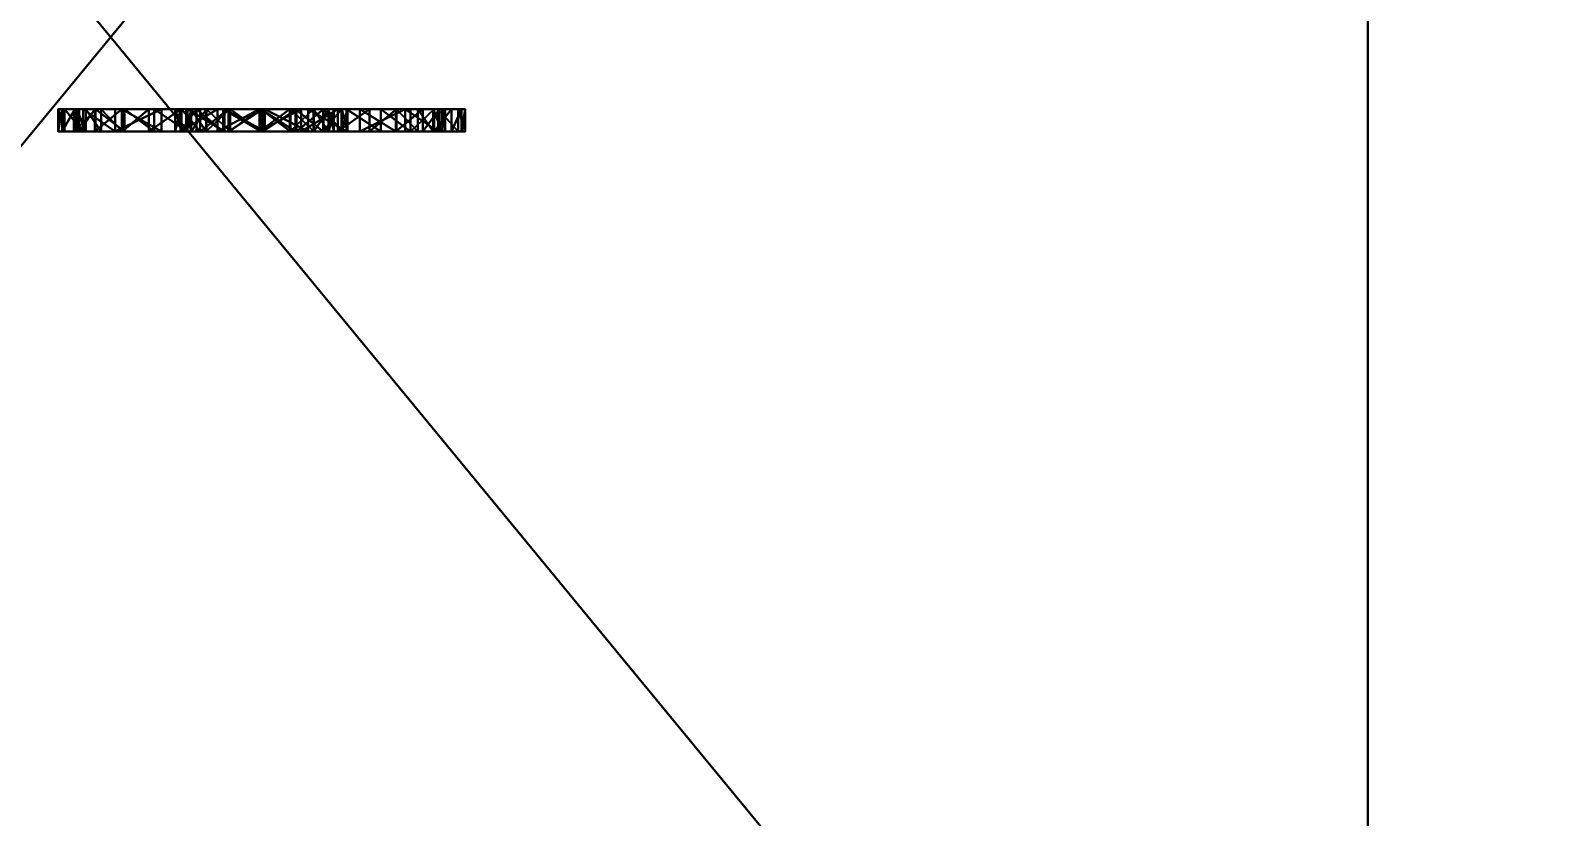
# Model space of a CAD drawing. Extents: x -4.3 to 2.7, y -5.9 to 5.2.
# Drawn here: x -0.0072 to 0.1299, y -4.1697 to -4.0994 of the extents above; entities that cross this region are included whole.
import ezdxf

# ---------------------------------------------------------------- set-up
doc = ezdxf.new("R2010")
doc.units = 0
doc.header["$LTSCALE"] = 0.0254
doc.layers.get('0').update_dxf_attribs({"linetype": 'CONTINUOUS'})
doc.layers.get('DEFPOINTS').update_dxf_attribs({"linetype": 'CONTINUOUS'})
doc.layers.add('C__CROWN_', color=22, linetype='CONTINUOUS')
doc.layers.add('ROOM', color=252, linetype='CONTINUOUS')
doc.styles.add('TAHOMA', font='')
doc.styles.get('TAHOMA').set_extended_font_data('Tahoma')
doc.dimstyles.new('DIMSTYLE1', dxfattribs={"dimtxt": 0.211521, "dimasz": 0.0127, "dimexe": 0.0127, "dimexo": 0.0127, "dimgap": 0.00254, "dimtad": 0, "dimtih": 1, "dimtoh": 1, "dimdec": 3, "dimzin": 0, "dimtxsty": 'TAHOMA', "dimblk": 'ARCHTICK', "dimcen": 0.09, "dimazin": 3, "dimtfac": 1, "dimtdec": 4, "dimtofl": 0, "dimtmove": 0, "dimatfit": 3, "dimtolj": 1, "dimtzin": 0})

# ---------------------------------------------------------------- blocks, each defined once
blk = doc.blocks.new('GROUPE67_1')
at = {"color": 0}
for p, q in [((0.06957, 0.05532), (0.06957, 0.05532, 0.002)), ((0.06957, 0.05532), (0.06957, 0.05532, 0.002)), ((0.07332, 0.05558), (0.07332, 0.05558, 0.002)), ((0.07332, 0.05558), (0.07332, 0.05558, 0.002)), ((0.07705, 0.05532), (0.07705, 0.05532, 0.002)), ((0.07705, 0.05532), (0.07705, 0.05532, 0.002)), ((0.06627, 0.05457), (0.06627, 0.05457, 0.002)), ((0.06627, 0.05457), (0.06627, 0.05457, 0.002)), ((0.08033, 0.05457), (0.08033, 0.05457, 0.002)), ((0.08033, 0.05457), (0.08033, 0.05457, 0.002)), ((0.06342, 0.0533), (0.06342, 0.0533, 0.002)), ((0.06342, 0.0533), (0.06342, 0.0533, 0.002)), ((0.08317, 0.0533), (0.08317, 0.0533, 0.002)), ((0.08317, 0.0533), (0.08317, 0.0533, 0.002)), ((0.06103, 0.05154), (0.06103, 0.05154, 0.002)), ((0.06103, 0.05154), (0.06103, 0.05154, 0.002)), ((0.08557, 0.05154), (0.08557, 0.05154, 0.002)), ((0.08557, 0.05154), (0.08557, 0.05154, 0.002)), ((0.05914, 0.04938), (0.05914, 0.04938, 0.002)), ((0.05914, 0.04938), (0.05914, 0.04938, 0.002)), ((0.08748, 0.04938), (0.08748, 0.04938, 0.002)), ((0.08748, 0.04938), (0.08748, 0.04938, 0.002)), ((0.05779, 0.04696), (0.05779, 0.04696, 0.002)), ((0.05779, 0.04696), (0.05779, 0.04696, 0.002)), ((0.07069, 0.0467), (0.07069, 0.0467, 0.002)), ((0.07069, 0.0467), (0.07069, 0.0467, 0.002)), ((0.07344, 0.04716), (0.07344, 0.04716, 0.002)), ((0.07344, 0.04716), (0.07344, 0.04716, 0.002)), ((0.07609, 0.04671), (0.07609, 0.04671, 0.002)), ((0.07609, 0.04671), (0.07609, 0.04671, 0.002)), ((0.08885, 0.04696), (0.08885, 0.04696, 0.002)), ((0.08885, 0.04696), (0.08885, 0.04696, 0.002)), ((0.06857, 0.04535), (0.06857, 0.04535, 0.002)), ((0.06857, 0.04535), (0.06857, 0.04535, 0.002)), ((0.07817, 0.04536), (0.07817, 0.04536, 0.002)), ((0.07817, 0.04536), (0.07817, 0.04536, 0.002)), ((0.05698, 0.04427), (0.05698, 0.04427, 0.002)), ((0.05698, 0.04427), (0.05698, 0.04427, 0.002)), ((0.08966, 0.04427), (0.08966, 0.04427, 0.002)), ((0.08966, 0.04427), (0.08966, 0.04427, 0.002)), ((0.06721, 0.04324), (0.06721, 0.04324, 0.002)), ((0.06721, 0.04324), (0.06721, 0.04324, 0.002)), ((0.07952, 0.04327), (0.07952, 0.04327, 0.002)), ((0.07952, 0.04327), (0.07952, 0.04327, 0.002)), ((0.05671, 0.04131), (0.05671, 0.04131, 0.002)), ((0.05671, 0.04131), (0.05671, 0.04131, 0.002)), ((0.08994, 0.04131), (0.08994, 0.04131, 0.002)), ((0.08994, 0.04131), (0.08994, 0.04131, 0.002)), ((0.06675, 0.04055), (0.06675, 0.04055, 0.002)), ((0.06675, 0.04055), (0.06675, 0.04055, 0.002)), ((0.07997, 0.04059), (0.07997, 0.04059, 0.002)), ((0.07997, 0.04059), (0.07997, 0.04059, 0.002)), ((0.05718, 0.03783), (0.05718, 0.03783, 0.002)), ((0.05718, 0.03783), (0.05718, 0.03783, 0.002)), ((0.0672, 0.03773), (0.0672, 0.03773, 0.002)), ((0.0672, 0.03773), (0.0672, 0.03773, 0.002)), ((0.07951, 0.03776), (0.07951, 0.03776, 0.002)), ((0.07951, 0.03776), (0.07951, 0.03776, 0.002)), ((0.08944, 0.03767), (0.08944, 0.03767, 0.002)), ((0.08944, 0.03767), (0.08944, 0.03767, 0.002)), ((0.05858, 0.03464), (0.05858, 0.03464, 0.002)), ((0.05858, 0.03464), (0.05858, 0.03464, 0.002)), ((0.06855, 0.0356), (0.06855, 0.0356, 0.002)), ((0.06855, 0.0356), (0.06855, 0.0356, 0.002)), ((0.07064, 0.03427), (0.07064, 0.03427, 0.002)), ((0.07064, 0.03427), (0.07064, 0.03427, 0.002)), ((0.07604, 0.03428), (0.07604, 0.03428, 0.002)), ((0.07604, 0.03428), (0.07604, 0.03428, 0.002)), ((0.07816, 0.03562), (0.07816, 0.03562, 0.002)), ((0.07816, 0.03562), (0.07816, 0.03562, 0.002)), ((0.08793, 0.03445), (0.08793, 0.03445, 0.002)), ((0.08793, 0.03445), (0.08793, 0.03445, 0.002)), ((0.07332, 0.03383), (0.07332, 0.03383, 0.002)), ((0.07332, 0.03383), (0.07332, 0.03383, 0.002)), ((0.06101, 0.03193), (0.06101, 0.03193, 0.002)), ((0.06101, 0.03193), (0.06101, 0.03193, 0.002)), ((0.08553, 0.0318), (0.08553, 0.0318, 0.002)), ((0.08553, 0.0318), (0.08553, 0.0318, 0.002)), ((0.06456, 0.02987), (0.06456, 0.02987, 0.002)), ((0.06456, 0.02987), (0.06456, 0.02987, 0.002)), ((0.08231, 0.02987), (0.08231, 0.02987, 0.002)), ((0.08231, 0.02987), (0.08231, 0.02987, 0.002)), ((0.08636, 0.02759), (0.08636, 0.02759, 0.002)), ((0.08636, 0.02759), (0.08636, 0.02759, 0.002)), ((0.06041, 0.0274), (0.06041, 0.0274, 0.002)), ((0.06041, 0.0274), (0.06041, 0.0274, 0.002)), ((0.07347, 0.02533), (0.07347, 0.02533, 0.002)), ((0.07347, 0.02533), (0.07347, 0.02533, 0.002)), ((0.07654, 0.02474), (0.07654, 0.02474, 0.002)), ((0.07654, 0.02474), (0.07654, 0.02474, 0.002)), ((0.05754, 0.02407), (0.05754, 0.02407, 0.002)), ((0.05754, 0.02407), (0.05754, 0.02407, 0.002)), ((0.07008, 0.02466), (0.07008, 0.02466, 0.002)), ((0.07008, 0.02466), (0.07008, 0.02466, 0.002)), ((0.08931, 0.02447), (0.08931, 0.02447, 0.002)), ((0.08931, 0.02447), (0.08931, 0.02447, 0.002)), ((0.06768, 0.02265), (0.06768, 0.02265, 0.002)), ((0.06768, 0.02265), (0.06768, 0.02265, 0.002)), ((0.07902, 0.02297), (0.07902, 0.02297, 0.002)), ((0.07902, 0.02297), (0.07902, 0.02297, 0.002)), ((0.09111, 0.02064), (0.09111, 0.02064, 0.002)), ((0.09111, 0.02064), (0.09111, 0.02064, 0.002)), ((0.05587, 0.02013), (0.05587, 0.02013, 0.002)), ((0.05587, 0.02013), (0.05587, 0.02013, 0.002)), ((0.06625, 0.01986), (0.06625, 0.01986, 0.002)), ((0.06625, 0.01986), (0.06625, 0.01986, 0.002)), ((0.08067, 0.02023), (0.08067, 0.02023, 0.002)), ((0.08067, 0.02023), (0.08067, 0.02023, 0.002)), ((0.06577, 0.01684), (0.06577, 0.01684, 0.002)), ((0.06577, 0.01684), (0.06577, 0.01684, 0.002)), ((0.08121, 0.01673), (0.08121, 0.01673, 0.002)), ((0.08121, 0.01673), (0.08121, 0.01673, 0.002)), ((0.05531, 0.01582), (0.05531, 0.01582, 0.002)), ((0.05531, 0.01582), (0.05531, 0.01582, 0.002)), ((0.09171, 0.01627), (0.09171, 0.01627, 0.002)), ((0.09171, 0.01627), (0.09171, 0.01627, 0.002)), ((0.06633, 0.01294), (0.06633, 0.01294, 0.002)), ((0.06633, 0.01294), (0.06633, 0.01294, 0.002)), ((0.08068, 0.01279), (0.08068, 0.01279, 0.002)), ((0.08068, 0.01279), (0.08068, 0.01279, 0.002)), ((0.0914, 0.01262), (0.0914, 0.01262, 0.002)), ((0.0914, 0.01262), (0.0914, 0.01262, 0.002)), ((0.05568, 0.01196), (0.05568, 0.01196, 0.002)), ((0.05568, 0.01196), (0.05568, 0.01196, 0.002)), ((0.06802, 0.01001), (0.06802, 0.01001, 0.002)), ((0.06802, 0.01001), (0.06802, 0.01001, 0.002)), ((0.07906, 0.00991), (0.07906, 0.00991, 0.002)), ((0.07906, 0.00991), (0.07906, 0.00991, 0.002)), ((0.05679, 0.00853), (0.05679, 0.00853, 0.002)), ((0.05679, 0.00853), (0.05679, 0.00853, 0.002)), ((0.09049, 0.00933), (0.09049, 0.00933, 0.002)), ((0.09049, 0.00933), (0.09049, 0.00933, 0.002)), ((0.07054, 0.00816), (0.07054, 0.00816, 0.002)), ((0.07054, 0.00816), (0.07054, 0.00816, 0.002)), ((0.07362, 0.00755), (0.07362, 0.00755, 0.002)), ((0.07362, 0.00755), (0.07362, 0.00755, 0.002)), ((0.07663, 0.00814), (0.07663, 0.00814, 0.002)), ((0.07663, 0.00814), (0.07663, 0.00814, 0.002)), ((0.05865, 0.00554), (0.05865, 0.00554, 0.002)), ((0.05865, 0.00554), (0.05865, 0.00554, 0.002)), ((0.08896, 0.00639), (0.08896, 0.00639, 0.002)), ((0.08896, 0.00639), (0.08896, 0.00639, 0.002)), ((0.06124, 0.00298), (0.06124, 0.00298, 0.002)), ((0.06124, 0.00298), (0.06124, 0.00298, 0.002)), ((0.08682, 0.00381), (0.08682, 0.00381, 0.002)), ((0.08682, 0.00381), (0.08682, 0.00381, 0.002)), ((0.08417, 0.00172), (0.08417, 0.00172, 0.002)), ((0.08417, 0.00172), (0.08417, 0.00172, 0.002)), ((0.06391, 0.00125), (0.06391, 0.00125, 0.002)), ((0.06391, 0.00125), (0.06391, 0.00125, 0.002)), ((0.06689, 0.00001), (0.06689, 0.00001, 0.002)), ((0.06689, 0.00001), (0.06689, 0.00001, 0.002)), ((0.08112, 0.00022), (0.08112, 0.00022, 0.002)), ((0.08112, 0.00022), (0.08112, 0.00022, 0.002)), ((0.0702, -0.00073), (0.0702, -0.00073, 0.002)), ((0.0702, -0.00073), (0.0702, -0.00073, 0.002)), ((0.07381, -0.00098), (0.07381, -0.00098, 0.002)), ((0.07381, -0.00098), (0.07381, -0.00098, 0.002)), ((0.07767, -0.00068), (0.07767, -0.00068, 0.002)), ((0.07767, -0.00068), (0.07767, -0.00068, 0.002))]:
    blk.add_line(p, q, dxfattribs=at)
at = {"color": 28}
mesh = blk.add_polyface(dxfattribs=at)
corners = [(0.06627, 0.05457), (0.06721, 0.04324), (0.06675, 0.04055), (0.06957, 0.05532), (0.06857, 0.04535), (0.07069, 0.0467), (0.07332, 0.05558), (0.07344, 0.04716), (0.07705, 0.05532), (0.07609, 0.04671), (0.07817, 0.04536), (0.08033, 0.05457), (0.07952, 0.04327), (0.07997, 0.04059), (0.05698, 0.04427), (0.05718, 0.03783), (0.05671, 0.04131), (0.05779, 0.04696), (0.05858, 0.03464), (0.05914, 0.04938), (0.06101, 0.03193), (0.06103, 0.05154), (0.06456, 0.02987), (0.06342, 0.0533), (0.06577, 0.01684), (0.06625, 0.01986), (0.06768, 0.02265), (0.0672, 0.03773), (0.06855, 0.0356), (0.07008, 0.02466), (0.07064, 0.03427), (0.07347, 0.02533), (0.07332, 0.03383), (0.07604, 0.03428), (0.07654, 0.02474), (0.07816, 0.03562), (0.07902, 0.02297), (0.07951, 0.03776), (0.08067, 0.02023), (0.08317, 0.0533), (0.08121, 0.01673), (0.08231, 0.02987), (0.08553, 0.0318), (0.08557, 0.05154), (0.08793, 0.03445), (0.08748, 0.04938), (0.08885, 0.04696), (0.08944, 0.03767), (0.08966, 0.04427), (0.08994, 0.04131), (0.05587, 0.02013), (0.05568, 0.01196), (0.05531, 0.01582), (0.05679, 0.00853), (0.05754, 0.02407), (0.05865, 0.00554), (0.06041, 0.0274), (0.06124, 0.00298), (0.06391, 0.00125), (0.06689, 0.00001), (0.06633, 0.01294), (0.06802, 0.01001), (0.0702, -0.00073), (0.07054, 0.00816), (0.07381, -0.00098), (0.07362, 0.00755), (0.07663, 0.00814), (0.07767, -0.00068), (0.07906, 0.00991), (0.08112, 0.00022), (0.08068, 0.01279), (0.08417, 0.00172), (0.08636, 0.02759), (0.08682, 0.00381), (0.08931, 0.02447), (0.08896, 0.00639), (0.09049, 0.00933), (0.09111, 0.02064), (0.0914, 0.01262), (0.09171, 0.01627)]
mesh.append_faces([[corners[k] for k in face] for face in [(14, 15, 16), (47, 48, 49), (50, 51, 52), (78, 77, 79)]], dxfattribs={"vtx0": -1, "color": 28})
mesh.append_faces([[corners[k] for k in face] for face in [(1, 3, 4), (4, 3, 5), (5, 6, 7), (7, 8, 9), (9, 8, 10), (10, 11, 12), (12, 11, 13), (15, 17, 18), (18, 19, 20), (20, 21, 22), (24, 0, 25), (25, 2, 26), (26, 28, 29), (29, 30, 31), (31, 33, 34), (34, 35, 36), (36, 37, 38), (38, 39, 40), (41, 39, 42), (42, 43, 44), (44, 46, 47), (51, 50, 53), (53, 54, 55), (55, 56, 57), (57, 22, 58), (58, 22, 59), (59, 61, 62), (62, 63, 64), (64, 66, 67), (67, 68, 69), (69, 40, 71), (71, 72, 73), (73, 74, 75), (75, 74, 76), (76, 77, 78)]], dxfattribs={"vtx0": -1, "vtx1": -1, "color": 28})
mesh.append_faces([[corners[k] for k in face] for face in [(22, 0, 24), (25, 0, 2), (38, 13, 11), (40, 39, 41), (59, 22, 24), (71, 40, 41)]], dxfattribs={"vtx0": -1, "vtx1": -1, "vtx2": -1, "color": 28})
mesh.append_faces([[corners[k] for k in face] for face in [(0, 1, 2), (1, 0, 3), (5, 3, 6), (7, 6, 8), (10, 8, 11), (15, 14, 17), (18, 17, 19), (20, 19, 21), (22, 21, 23), (22, 23, 0), (26, 2, 27), (26, 27, 28), (29, 28, 30), (31, 30, 32), (31, 32, 33), (34, 33, 35), (36, 35, 37), (38, 37, 13), (38, 11, 39), (42, 39, 43), (44, 43, 45), (44, 45, 46), (47, 46, 48), (53, 50, 54), (55, 54, 56), (57, 56, 22), (59, 24, 60), (59, 60, 61), (62, 61, 63), (64, 63, 65), (64, 65, 66), (67, 66, 68), (69, 68, 70), (69, 70, 40), (71, 41, 72), (73, 72, 74), (76, 74, 77)]], dxfattribs={"vtx0": -1, "vtx2": -1, "color": 28})
mesh = blk.add_polyface(dxfattribs=at)
corners = [(0.05568, 0.01196, 0.002), (0.05587, 0.02013, 0.002), (0.05531, 0.01582, 0.002), (0.05679, 0.00853, 0.002), (0.05754, 0.02407, 0.002), (0.05865, 0.00554, 0.002), (0.06041, 0.0274, 0.002), (0.06124, 0.00298, 0.002), (0.06456, 0.02987, 0.002), (0.06391, 0.00125, 0.002), (0.06689, 0.00001, 0.002), (0.06577, 0.01684, 0.002), (0.06633, 0.01294, 0.002), (0.06802, 0.01001, 0.002), (0.0702, -0.00073, 0.002), (0.07054, 0.00816, 0.002), (0.07381, -0.00098, 0.002), (0.07362, 0.00755, 0.002), (0.07663, 0.00814, 0.002), (0.07767, -0.00068, 0.002), (0.07906, 0.00991, 0.002), (0.08112, 0.00022, 0.002), (0.08068, 0.01279, 0.002), (0.08121, 0.01673, 0.002), (0.08417, 0.00172, 0.002), (0.08231, 0.02987, 0.002), (0.08636, 0.02759, 0.002), (0.08682, 0.00381, 0.002), (0.08931, 0.02447, 0.002), (0.08896, 0.00639, 0.002), (0.09049, 0.00933, 0.002), (0.09111, 0.02064, 0.002), (0.0914, 0.01262, 0.002), (0.09171, 0.01627, 0.002), (0.05718, 0.03783, 0.002), (0.05698, 0.04427, 0.002), (0.05671, 0.04131, 0.002), (0.05779, 0.04696, 0.002), (0.05858, 0.03464, 0.002), (0.05914, 0.04938, 0.002), (0.06101, 0.03193, 0.002), (0.06103, 0.05154, 0.002), (0.06342, 0.0533, 0.002), (0.06627, 0.05457, 0.002), (0.06625, 0.01986, 0.002), (0.06675, 0.04055, 0.002), (0.06768, 0.02265, 0.002), (0.0672, 0.03773, 0.002), (0.06855, 0.0356, 0.002), (0.07008, 0.02466, 0.002), (0.07064, 0.03427, 0.002), (0.07347, 0.02533, 0.002), (0.07332, 0.03383, 0.002), (0.07604, 0.03428, 0.002), (0.07654, 0.02474, 0.002), (0.07816, 0.03562, 0.002), (0.07902, 0.02297, 0.002), (0.07951, 0.03776, 0.002), (0.08067, 0.02023, 0.002), (0.07997, 0.04059, 0.002), (0.08033, 0.05457, 0.002), (0.08317, 0.0533, 0.002), (0.08553, 0.0318, 0.002), (0.08557, 0.05154, 0.002), (0.08793, 0.03445, 0.002), (0.08748, 0.04938, 0.002), (0.08885, 0.04696, 0.002), (0.08944, 0.03767, 0.002), (0.08966, 0.04427, 0.002), (0.08994, 0.04131, 0.002), (0.06721, 0.04324, 0.002), (0.06957, 0.05532, 0.002), (0.06857, 0.04535, 0.002), (0.07069, 0.0467, 0.002), (0.07332, 0.05558, 0.002), (0.07344, 0.04716, 0.002), (0.07705, 0.05532, 0.002), (0.07609, 0.04671, 0.002), (0.07817, 0.04536, 0.002), (0.07952, 0.04327, 0.002)]
mesh.append_faces([[corners[k] for k in face] for face in [(0, 1, 2), (31, 32, 33), (34, 35, 36), (68, 67, 69)]], dxfattribs={"vtx0": -1, "color": 28})
mesh.append_faces([[corners[k] for k in face] for face in [(1, 3, 4), (4, 5, 6), (6, 7, 8), (11, 10, 12), (12, 10, 13), (13, 14, 15), (15, 16, 17), (17, 16, 18), (18, 19, 20), (20, 21, 22), (22, 21, 23), (25, 24, 26), (26, 27, 28), (28, 30, 31), (35, 34, 37), (37, 38, 39), (39, 40, 41), (41, 8, 42), (42, 8, 43), (45, 46, 47), (47, 46, 48), (48, 49, 50), (50, 51, 52), (52, 51, 53), (53, 54, 55), (55, 56, 57), (57, 58, 59), (60, 58, 61), (61, 62, 63), (63, 64, 65), (65, 64, 66), (66, 67, 68), (43, 70, 71), (70, 43, 45), (71, 73, 74), (74, 75, 76), (76, 78, 60)]], dxfattribs={"vtx0": -1, "vtx1": -1, "color": 28})
mesh.append_faces([[corners[k] for k in face] for face in [(8, 10, 11), (23, 24, 25), (43, 8, 11), (43, 44, 45), (59, 58, 60), (61, 23, 25)]], dxfattribs={"vtx0": -1, "vtx1": -1, "vtx2": -1, "color": 28})
mesh.append_faces([[corners[k] for k in face] for face in [(1, 0, 3), (4, 3, 5), (6, 5, 7), (8, 7, 9), (8, 9, 10), (13, 10, 14), (15, 14, 16), (18, 16, 19), (20, 19, 21), (23, 21, 24), (26, 24, 27), (28, 27, 29), (28, 29, 30), (31, 30, 32), (37, 34, 38), (39, 38, 40), (41, 40, 8), (43, 11, 44), (45, 44, 46), (48, 46, 49), (50, 49, 51), (53, 51, 54), (55, 54, 56), (57, 56, 58), (61, 58, 23), (61, 25, 62), (63, 62, 64), (66, 64, 67), (71, 70, 72), (71, 72, 73), (74, 73, 75), (76, 75, 77), (76, 77, 78), (60, 78, 79), (60, 79, 59)]], dxfattribs={"vtx0": -1, "vtx2": -1, "color": 28})
mesh = blk.add_polyface(dxfattribs=at)
corners = [(0.06627, 0.05457, 0.002), (0.06957, 0.05532), (0.06627, 0.05457), (0.06957, 0.05532, 0.002)]
mesh.append_faces([[corners[k] for k in face] for face in [(0, 1, 2), (1, 0, 3)]], dxfattribs={"vtx0": -1, "color": 28})
mesh = blk.add_polyface(dxfattribs=at)
corners = [(0.06957, 0.05532, 0.002), (0.07332, 0.05558), (0.06957, 0.05532), (0.07332, 0.05558, 0.002)]
mesh.append_faces([[corners[k] for k in face] for face in [(0, 1, 2), (1, 0, 3)]], dxfattribs={"vtx0": -1, "color": 28})
mesh = blk.add_polyface(dxfattribs=at)
corners = [(0.07332, 0.05558, 0.002), (0.07705, 0.05532), (0.07332, 0.05558), (0.07705, 0.05532, 0.002)]
mesh.append_faces([[corners[k] for k in face] for face in [(0, 1, 2), (1, 0, 3)]], dxfattribs={"vtx0": -1, "color": 28})
mesh = blk.add_polyface(dxfattribs=at)
corners = [(0.07705, 0.05532, 0.002), (0.08033, 0.05457), (0.07705, 0.05532), (0.08033, 0.05457, 0.002)]
mesh.append_faces([[corners[k] for k in face] for face in [(0, 1, 2), (1, 0, 3)]], dxfattribs={"vtx0": -1, "color": 28})
mesh = blk.add_polyface(dxfattribs=at)
corners = [(0.06342, 0.0533, 0.002), (0.06627, 0.05457), (0.06342, 0.0533), (0.06627, 0.05457, 0.002)]
mesh.append_faces([[corners[k] for k in face] for face in [(0, 1, 2), (1, 0, 3)]], dxfattribs={"vtx0": -1, "color": 28})
mesh = blk.add_polyface(dxfattribs=at)
corners = [(0.08033, 0.05457, 0.002), (0.08317, 0.0533), (0.08033, 0.05457), (0.08317, 0.0533, 0.002)]
mesh.append_faces([[corners[k] for k in face] for face in [(0, 1, 2), (1, 0, 3)]], dxfattribs={"vtx0": -1, "color": 28})
mesh = blk.add_polyface(dxfattribs=at)
corners = [(0.06103, 0.05154, 0.002), (0.06342, 0.0533), (0.06103, 0.05154), (0.06342, 0.0533, 0.002)]
mesh.append_faces([[corners[k] for k in face] for face in [(0, 1, 2), (1, 0, 3)]], dxfattribs={"vtx0": -1, "color": 28})
mesh = blk.add_polyface(dxfattribs=at)
corners = [(0.08317, 0.0533, 0.002), (0.08557, 0.05154), (0.08317, 0.0533), (0.08557, 0.05154, 0.002)]
mesh.append_faces([[corners[k] for k in face] for face in [(0, 1, 2), (1, 0, 3)]], dxfattribs={"vtx0": -1, "color": 28})
mesh = blk.add_polyface(dxfattribs=at)
corners = [(0.06103, 0.05154, 0.002), (0.05914, 0.04938), (0.05914, 0.04938, 0.002), (0.06103, 0.05154)]
mesh.append_faces([[corners[k] for k in face] for face in [(0, 1, 2), (1, 0, 3)]], dxfattribs={"vtx0": -1, "color": 28})
mesh = blk.add_polyface(dxfattribs=at)
corners = [(0.08557, 0.05154), (0.08748, 0.04938, 0.002), (0.08748, 0.04938), (0.08557, 0.05154, 0.002)]
mesh.append_faces([[corners[k] for k in face] for face in [(0, 1, 2), (1, 0, 3)]], dxfattribs={"vtx0": -1, "color": 28})
mesh = blk.add_polyface(dxfattribs=at)
corners = [(0.05914, 0.04938, 0.002), (0.05779, 0.04696), (0.05779, 0.04696, 0.002), (0.05914, 0.04938)]
mesh.append_faces([[corners[k] for k in face] for face in [(0, 1, 2), (1, 0, 3)]], dxfattribs={"vtx0": -1, "color": 28})
mesh = blk.add_polyface(dxfattribs=at)
corners = [(0.08748, 0.04938), (0.08885, 0.04696, 0.002), (0.08885, 0.04696), (0.08748, 0.04938, 0.002)]
mesh.append_faces([[corners[k] for k in face] for face in [(0, 1, 2), (1, 0, 3)]], dxfattribs={"vtx0": -1, "color": 28})
mesh = blk.add_polyface(dxfattribs=at)
corners = [(0.05779, 0.04696, 0.002), (0.05698, 0.04427), (0.05698, 0.04427, 0.002), (0.05779, 0.04696)]
mesh.append_faces([[corners[k] for k in face] for face in [(0, 1, 2), (1, 0, 3)]], dxfattribs={"vtx0": -1, "color": 28})
mesh = blk.add_polyface(dxfattribs=at)
corners = [(0.07069, 0.0467, 0.002), (0.06857, 0.04535), (0.07069, 0.0467), (0.06857, 0.04535, 0.002)]
mesh.append_faces([[corners[k] for k in face] for face in [(0, 1, 2), (1, 0, 3)]], dxfattribs={"vtx0": -1, "color": 28})
mesh = blk.add_polyface(dxfattribs=at)
corners = [(0.07344, 0.04716, 0.002), (0.07069, 0.0467), (0.07344, 0.04716), (0.07069, 0.0467, 0.002)]
mesh.append_faces([[corners[k] for k in face] for face in [(0, 1, 2), (1, 0, 3)]], dxfattribs={"vtx0": -1, "color": 28})
mesh = blk.add_polyface(dxfattribs=at)
corners = [(0.07609, 0.04671, 0.002), (0.07344, 0.04716), (0.07609, 0.04671), (0.07344, 0.04716, 0.002)]
mesh.append_faces([[corners[k] for k in face] for face in [(0, 1, 2), (1, 0, 3)]], dxfattribs={"vtx0": -1, "color": 28})
mesh = blk.add_polyface(dxfattribs=at)
corners = [(0.07817, 0.04536, 0.002), (0.07609, 0.04671), (0.07817, 0.04536), (0.07609, 0.04671, 0.002)]
mesh.append_faces([[corners[k] for k in face] for face in [(0, 1, 2), (1, 0, 3)]], dxfattribs={"vtx0": -1, "color": 28})
mesh = blk.add_polyface(dxfattribs=at)
corners = [(0.08885, 0.04696), (0.08966, 0.04427, 0.002), (0.08966, 0.04427), (0.08885, 0.04696, 0.002)]
mesh.append_faces([[corners[k] for k in face] for face in [(0, 1, 2), (1, 0, 3)]], dxfattribs={"vtx0": -1, "color": 28})
mesh = blk.add_polyface(dxfattribs=at)
corners = [(0.06857, 0.04535), (0.06721, 0.04324, 0.002), (0.06721, 0.04324), (0.06857, 0.04535, 0.002)]
mesh.append_faces([[corners[k] for k in face] for face in [(0, 1, 2), (1, 0, 3)]], dxfattribs={"vtx0": -1, "color": 28})
mesh = blk.add_polyface(dxfattribs=at)
corners = [(0.07817, 0.04536, 0.002), (0.07952, 0.04327), (0.07952, 0.04327, 0.002), (0.07817, 0.04536)]
mesh.append_faces([[corners[k] for k in face] for face in [(0, 1, 2), (1, 0, 3)]], dxfattribs={"vtx0": -1, "color": 28})
mesh = blk.add_polyface(dxfattribs=at)
corners = [(0.05698, 0.04427, 0.002), (0.05671, 0.04131), (0.05671, 0.04131, 0.002), (0.05698, 0.04427)]
mesh.append_faces([[corners[k] for k in face] for face in [(0, 1, 2), (1, 0, 3)]], dxfattribs={"vtx0": -1, "color": 28})
mesh = blk.add_polyface(dxfattribs=at)
corners = [(0.08966, 0.04427), (0.08994, 0.04131, 0.002), (0.08994, 0.04131), (0.08966, 0.04427, 0.002)]
mesh.append_faces([[corners[k] for k in face] for face in [(0, 1, 2), (1, 0, 3)]], dxfattribs={"vtx0": -1, "color": 28})
mesh = blk.add_polyface(dxfattribs=at)
corners = [(0.06721, 0.04324), (0.06675, 0.04055, 0.002), (0.06675, 0.04055), (0.06721, 0.04324, 0.002)]
mesh.append_faces([[corners[k] for k in face] for face in [(0, 1, 2), (1, 0, 3)]], dxfattribs={"vtx0": -1, "color": 28})
mesh = blk.add_polyface(dxfattribs=at)
corners = [(0.07952, 0.04327, 0.002), (0.07997, 0.04059), (0.07997, 0.04059, 0.002), (0.07952, 0.04327)]
mesh.append_faces([[corners[k] for k in face] for face in [(0, 1, 2), (1, 0, 3)]], dxfattribs={"vtx0": -1, "color": 28})
mesh = blk.add_polyface(dxfattribs=at)
corners = [(0.05671, 0.04131, 0.002), (0.05718, 0.03783), (0.05718, 0.03783, 0.002), (0.05671, 0.04131)]
mesh.append_faces([[corners[k] for k in face] for face in [(0, 1, 2), (1, 0, 3)]], dxfattribs={"vtx0": -1, "color": 28})
mesh = blk.add_polyface(dxfattribs=at)
corners = [(0.08994, 0.04131), (0.08944, 0.03767, 0.002), (0.08944, 0.03767), (0.08994, 0.04131, 0.002)]
mesh.append_faces([[corners[k] for k in face] for face in [(0, 1, 2), (1, 0, 3)]], dxfattribs={"vtx0": -1, "color": 28})
mesh = blk.add_polyface(dxfattribs=at)
corners = [(0.06675, 0.04055), (0.0672, 0.03773, 0.002), (0.0672, 0.03773), (0.06675, 0.04055, 0.002)]
mesh.append_faces([[corners[k] for k in face] for face in [(0, 1, 2), (1, 0, 3)]], dxfattribs={"vtx0": -1, "color": 28})
mesh = blk.add_polyface(dxfattribs=at)
corners = [(0.07997, 0.04059, 0.002), (0.07951, 0.03776), (0.07951, 0.03776, 0.002), (0.07997, 0.04059)]
mesh.append_faces([[corners[k] for k in face] for face in [(0, 1, 2), (1, 0, 3)]], dxfattribs={"vtx0": -1, "color": 28})
mesh = blk.add_polyface(dxfattribs=at)
corners = [(0.05718, 0.03783, 0.002), (0.05858, 0.03464), (0.05858, 0.03464, 0.002), (0.05718, 0.03783)]
mesh.append_faces([[corners[k] for k in face] for face in [(0, 1, 2), (1, 0, 3)]], dxfattribs={"vtx0": -1, "color": 28})
mesh = blk.add_polyface(dxfattribs=at)
corners = [(0.0672, 0.03773), (0.06855, 0.0356, 0.002), (0.06855, 0.0356), (0.0672, 0.03773, 0.002)]
mesh.append_faces([[corners[k] for k in face] for face in [(0, 1, 2), (1, 0, 3)]], dxfattribs={"vtx0": -1, "color": 28})
mesh = blk.add_polyface(dxfattribs=at)
corners = [(0.07951, 0.03776, 0.002), (0.07816, 0.03562), (0.07816, 0.03562, 0.002), (0.07951, 0.03776)]
mesh.append_faces([[corners[k] for k in face] for face in [(0, 1, 2), (1, 0, 3)]], dxfattribs={"vtx0": -1, "color": 28})
mesh = blk.add_polyface(dxfattribs=at)
corners = [(0.08944, 0.03767), (0.08793, 0.03445, 0.002), (0.08793, 0.03445), (0.08944, 0.03767, 0.002)]
mesh.append_faces([[corners[k] for k in face] for face in [(0, 1, 2), (1, 0, 3)]], dxfattribs={"vtx0": -1, "color": 28})
mesh = blk.add_polyface(dxfattribs=at)
corners = [(0.05858, 0.03464, 0.002), (0.06101, 0.03193), (0.06101, 0.03193, 0.002), (0.05858, 0.03464)]
mesh.append_faces([[corners[k] for k in face] for face in [(0, 1, 2), (1, 0, 3)]], dxfattribs={"vtx0": -1, "color": 28})
mesh = blk.add_polyface(dxfattribs=at)
corners = [(0.06855, 0.0356, 0.002), (0.07064, 0.03427), (0.06855, 0.0356), (0.07064, 0.03427, 0.002)]
mesh.append_faces([[corners[k] for k in face] for face in [(0, 1, 2), (1, 0, 3)]], dxfattribs={"vtx0": -1, "color": 28})
mesh = blk.add_polyface(dxfattribs=at)
corners = [(0.07064, 0.03427, 0.002), (0.07332, 0.03383), (0.07064, 0.03427), (0.07332, 0.03383, 0.002)]
mesh.append_faces([[corners[k] for k in face] for face in [(0, 1, 2), (1, 0, 3)]], dxfattribs={"vtx0": -1, "color": 28})
mesh = blk.add_polyface(dxfattribs=at)
corners = [(0.07332, 0.03383, 0.002), (0.07604, 0.03428), (0.07332, 0.03383), (0.07604, 0.03428, 0.002)]
mesh.append_faces([[corners[k] for k in face] for face in [(0, 1, 2), (1, 0, 3)]], dxfattribs={"vtx0": -1, "color": 28})
mesh = blk.add_polyface(dxfattribs=at)
corners = [(0.07604, 0.03428, 0.002), (0.07816, 0.03562), (0.07604, 0.03428), (0.07816, 0.03562, 0.002)]
mesh.append_faces([[corners[k] for k in face] for face in [(0, 1, 2), (1, 0, 3)]], dxfattribs={"vtx0": -1, "color": 28})
mesh = blk.add_polyface(dxfattribs=at)
corners = [(0.08793, 0.03445), (0.08553, 0.0318, 0.002), (0.08553, 0.0318), (0.08793, 0.03445, 0.002)]
mesh.append_faces([[corners[k] for k in face] for face in [(0, 1, 2), (1, 0, 3)]], dxfattribs={"vtx0": -1, "color": 28})
mesh = blk.add_polyface(dxfattribs=at)
corners = [(0.06456, 0.02987, 0.002), (0.06101, 0.03193), (0.06456, 0.02987), (0.06101, 0.03193, 0.002)]
mesh.append_faces([[corners[k] for k in face] for face in [(0, 1, 2), (1, 0, 3)]], dxfattribs={"vtx0": -1, "color": 28})
mesh = blk.add_polyface(dxfattribs=at)
corners = [(0.08553, 0.0318, 0.002), (0.08231, 0.02987), (0.08553, 0.0318), (0.08231, 0.02987, 0.002)]
mesh.append_faces([[corners[k] for k in face] for face in [(0, 1, 2), (1, 0, 3)]], dxfattribs={"vtx0": -1, "color": 28})
mesh = blk.add_polyface(dxfattribs=at)
corners = [(0.06041, 0.0274, 0.002), (0.06456, 0.02987), (0.06041, 0.0274), (0.06456, 0.02987, 0.002)]
mesh.append_faces([[corners[k] for k in face] for face in [(0, 1, 2), (1, 0, 3)]], dxfattribs={"vtx0": -1, "color": 28})
mesh = blk.add_polyface(dxfattribs=at)
corners = [(0.08231, 0.02987, 0.002), (0.08636, 0.02759), (0.08231, 0.02987), (0.08636, 0.02759, 0.002)]
mesh.append_faces([[corners[k] for k in face] for face in [(0, 1, 2), (1, 0, 3)]], dxfattribs={"vtx0": -1, "color": 28})
mesh = blk.add_polyface(dxfattribs=at)
corners = [(0.08636, 0.02759), (0.08931, 0.02447, 0.002), (0.08931, 0.02447), (0.08636, 0.02759, 0.002)]
mesh.append_faces([[corners[k] for k in face] for face in [(0, 1, 2), (1, 0, 3)]], dxfattribs={"vtx0": -1, "color": 28})
mesh = blk.add_polyface(dxfattribs=at)
corners = [(0.06041, 0.0274, 0.002), (0.05754, 0.02407), (0.05754, 0.02407, 0.002), (0.06041, 0.0274)]
mesh.append_faces([[corners[k] for k in face] for face in [(0, 1, 2), (1, 0, 3)]], dxfattribs={"vtx0": -1, "color": 28})
mesh = blk.add_polyface(dxfattribs=at)
corners = [(0.07347, 0.02533, 0.002), (0.07008, 0.02466), (0.07347, 0.02533), (0.07008, 0.02466, 0.002)]
mesh.append_faces([[corners[k] for k in face] for face in [(0, 1, 2), (1, 0, 3)]], dxfattribs={"vtx0": -1, "color": 28})
mesh = blk.add_polyface(dxfattribs=at)
corners = [(0.07654, 0.02474, 0.002), (0.07347, 0.02533), (0.07654, 0.02474), (0.07347, 0.02533, 0.002)]
mesh.append_faces([[corners[k] for k in face] for face in [(0, 1, 2), (1, 0, 3)]], dxfattribs={"vtx0": -1, "color": 28})
mesh = blk.add_polyface(dxfattribs=at)
corners = [(0.07902, 0.02297, 0.002), (0.07654, 0.02474), (0.07902, 0.02297), (0.07654, 0.02474, 0.002)]
mesh.append_faces([[corners[k] for k in face] for face in [(0, 1, 2), (1, 0, 3)]], dxfattribs={"vtx0": -1, "color": 28})
mesh = blk.add_polyface(dxfattribs=at)
corners = [(0.05754, 0.02407, 0.002), (0.05587, 0.02013), (0.05587, 0.02013, 0.002), (0.05754, 0.02407)]
mesh.append_faces([[corners[k] for k in face] for face in [(0, 1, 2), (1, 0, 3)]], dxfattribs={"vtx0": -1, "color": 28})
mesh = blk.add_polyface(dxfattribs=at)
corners = [(0.07008, 0.02466, 0.002), (0.06768, 0.02265), (0.07008, 0.02466), (0.06768, 0.02265, 0.002)]
mesh.append_faces([[corners[k] for k in face] for face in [(0, 1, 2), (1, 0, 3)]], dxfattribs={"vtx0": -1, "color": 28})
mesh = blk.add_polyface(dxfattribs=at)
corners = [(0.08931, 0.02447), (0.09111, 0.02064, 0.002), (0.09111, 0.02064), (0.08931, 0.02447, 0.002)]
mesh.append_faces([[corners[k] for k in face] for face in [(0, 1, 2), (1, 0, 3)]], dxfattribs={"vtx0": -1, "color": 28})
mesh = blk.add_polyface(dxfattribs=at)
corners = [(0.06768, 0.02265), (0.06625, 0.01986, 0.002), (0.06625, 0.01986), (0.06768, 0.02265, 0.002)]
mesh.append_faces([[corners[k] for k in face] for face in [(0, 1, 2), (1, 0, 3)]], dxfattribs={"vtx0": -1, "color": 28})
mesh = blk.add_polyface(dxfattribs=at)
corners = [(0.07902, 0.02297, 0.002), (0.08067, 0.02023), (0.08067, 0.02023, 0.002), (0.07902, 0.02297)]
mesh.append_faces([[corners[k] for k in face] for face in [(0, 1, 2), (1, 0, 3)]], dxfattribs={"vtx0": -1, "color": 28})
mesh = blk.add_polyface(dxfattribs=at)
corners = [(0.09111, 0.02064), (0.09171, 0.01627, 0.002), (0.09171, 0.01627), (0.09111, 0.02064, 0.002)]
mesh.append_faces([[corners[k] for k in face] for face in [(0, 1, 2), (1, 0, 3)]], dxfattribs={"vtx0": -1, "color": 28})
mesh = blk.add_polyface(dxfattribs=at)
corners = [(0.05587, 0.02013, 0.002), (0.05531, 0.01582), (0.05531, 0.01582, 0.002), (0.05587, 0.02013)]
mesh.append_faces([[corners[k] for k in face] for face in [(0, 1, 2), (1, 0, 3)]], dxfattribs={"vtx0": -1, "color": 28})
mesh = blk.add_polyface(dxfattribs=at)
corners = [(0.06625, 0.01986), (0.06577, 0.01684, 0.002), (0.06577, 0.01684), (0.06625, 0.01986, 0.002)]
mesh.append_faces([[corners[k] for k in face] for face in [(0, 1, 2), (1, 0, 3)]], dxfattribs={"vtx0": -1, "color": 28})
mesh = blk.add_polyface(dxfattribs=at)
corners = [(0.08067, 0.02023, 0.002), (0.08121, 0.01673), (0.08121, 0.01673, 0.002), (0.08067, 0.02023)]
mesh.append_faces([[corners[k] for k in face] for face in [(0, 1, 2), (1, 0, 3)]], dxfattribs={"vtx0": -1, "color": 28})
mesh = blk.add_polyface(dxfattribs=at)
corners = [(0.06577, 0.01684), (0.06633, 0.01294, 0.002), (0.06633, 0.01294), (0.06577, 0.01684, 0.002)]
mesh.append_faces([[corners[k] for k in face] for face in [(0, 1, 2), (1, 0, 3)]], dxfattribs={"vtx0": -1, "color": 28})
mesh = blk.add_polyface(dxfattribs=at)
corners = [(0.08121, 0.01673, 0.002), (0.08068, 0.01279), (0.08068, 0.01279, 0.002), (0.08121, 0.01673)]
mesh.append_faces([[corners[k] for k in face] for face in [(0, 1, 2), (1, 0, 3)]], dxfattribs={"vtx0": -1, "color": 28})
mesh = blk.add_polyface(dxfattribs=at)
corners = [(0.05531, 0.01582, 0.002), (0.05568, 0.01196), (0.05568, 0.01196, 0.002), (0.05531, 0.01582)]
mesh.append_faces([[corners[k] for k in face] for face in [(0, 1, 2), (1, 0, 3)]], dxfattribs={"vtx0": -1, "color": 28})
mesh = blk.add_polyface(dxfattribs=at)
corners = [(0.09171, 0.01627), (0.0914, 0.01262, 0.002), (0.0914, 0.01262), (0.09171, 0.01627, 0.002)]
mesh.append_faces([[corners[k] for k in face] for face in [(0, 1, 2), (1, 0, 3)]], dxfattribs={"vtx0": -1, "color": 28})
mesh = blk.add_polyface(dxfattribs=at)
corners = [(0.06633, 0.01294), (0.06802, 0.01001, 0.002), (0.06802, 0.01001), (0.06633, 0.01294, 0.002)]
mesh.append_faces([[corners[k] for k in face] for face in [(0, 1, 2), (1, 0, 3)]], dxfattribs={"vtx0": -1, "color": 28})
mesh = blk.add_polyface(dxfattribs=at)
corners = [(0.08068, 0.01279, 0.002), (0.07906, 0.00991), (0.07906, 0.00991, 0.002), (0.08068, 0.01279)]
mesh.append_faces([[corners[k] for k in face] for face in [(0, 1, 2), (1, 0, 3)]], dxfattribs={"vtx0": -1, "color": 28})
mesh = blk.add_polyface(dxfattribs=at)
corners = [(0.0914, 0.01262), (0.09049, 0.00933, 0.002), (0.09049, 0.00933), (0.0914, 0.01262, 0.002)]
mesh.append_faces([[corners[k] for k in face] for face in [(0, 1, 2), (1, 0, 3)]], dxfattribs={"vtx0": -1, "color": 28})
mesh = blk.add_polyface(dxfattribs=at)
corners = [(0.05568, 0.01196, 0.002), (0.05679, 0.00853), (0.05679, 0.00853, 0.002), (0.05568, 0.01196)]
mesh.append_faces([[corners[k] for k in face] for face in [(0, 1, 2), (1, 0, 3)]], dxfattribs={"vtx0": -1, "color": 28})
mesh = blk.add_polyface(dxfattribs=at)
corners = [(0.06802, 0.01001, 0.002), (0.07054, 0.00816), (0.06802, 0.01001), (0.07054, 0.00816, 0.002)]
mesh.append_faces([[corners[k] for k in face] for face in [(0, 1, 2), (1, 0, 3)]], dxfattribs={"vtx0": -1, "color": 28})
mesh = blk.add_polyface(dxfattribs=at)
corners = [(0.07663, 0.00814, 0.002), (0.07906, 0.00991), (0.07663, 0.00814), (0.07906, 0.00991, 0.002)]
mesh.append_faces([[corners[k] for k in face] for face in [(0, 1, 2), (1, 0, 3)]], dxfattribs={"vtx0": -1, "color": 28})
mesh = blk.add_polyface(dxfattribs=at)
corners = [(0.05679, 0.00853, 0.002), (0.05865, 0.00554), (0.05865, 0.00554, 0.002), (0.05679, 0.00853)]
mesh.append_faces([[corners[k] for k in face] for face in [(0, 1, 2), (1, 0, 3)]], dxfattribs={"vtx0": -1, "color": 28})
mesh = blk.add_polyface(dxfattribs=at)
corners = [(0.09049, 0.00933), (0.08896, 0.00639, 0.002), (0.08896, 0.00639), (0.09049, 0.00933, 0.002)]
mesh.append_faces([[corners[k] for k in face] for face in [(0, 1, 2), (1, 0, 3)]], dxfattribs={"vtx0": -1, "color": 28})
mesh = blk.add_polyface(dxfattribs=at)
corners = [(0.07054, 0.00816, 0.002), (0.07362, 0.00755), (0.07054, 0.00816), (0.07362, 0.00755, 0.002)]
mesh.append_faces([[corners[k] for k in face] for face in [(0, 1, 2), (1, 0, 3)]], dxfattribs={"vtx0": -1, "color": 28})
mesh = blk.add_polyface(dxfattribs=at)
corners = [(0.07362, 0.00755, 0.002), (0.07663, 0.00814), (0.07362, 0.00755), (0.07663, 0.00814, 0.002)]
mesh.append_faces([[corners[k] for k in face] for face in [(0, 1, 2), (1, 0, 3)]], dxfattribs={"vtx0": -1, "color": 28})
mesh = blk.add_polyface(dxfattribs=at)
corners = [(0.06124, 0.00298, 0.002), (0.05865, 0.00554), (0.06124, 0.00298), (0.05865, 0.00554, 0.002)]
mesh.append_faces([[corners[k] for k in face] for face in [(0, 1, 2), (1, 0, 3)]], dxfattribs={"vtx0": -1, "color": 28})
mesh = blk.add_polyface(dxfattribs=at)
corners = [(0.08896, 0.00639), (0.08682, 0.00381, 0.002), (0.08682, 0.00381), (0.08896, 0.00639, 0.002)]
mesh.append_faces([[corners[k] for k in face] for face in [(0, 1, 2), (1, 0, 3)]], dxfattribs={"vtx0": -1, "color": 28})
mesh = blk.add_polyface(dxfattribs=at)
corners = [(0.06391, 0.00125, 0.002), (0.06124, 0.00298), (0.06391, 0.00125), (0.06124, 0.00298, 0.002)]
mesh.append_faces([[corners[k] for k in face] for face in [(0, 1, 2), (1, 0, 3)]], dxfattribs={"vtx0": -1, "color": 28})
mesh = blk.add_polyface(dxfattribs=at)
corners = [(0.08682, 0.00381, 0.002), (0.08417, 0.00172), (0.08682, 0.00381), (0.08417, 0.00172, 0.002)]
mesh.append_faces([[corners[k] for k in face] for face in [(0, 1, 2), (1, 0, 3)]], dxfattribs={"vtx0": -1, "color": 28})
mesh = blk.add_polyface(dxfattribs=at)
corners = [(0.08417, 0.00172, 0.002), (0.08112, 0.00022), (0.08417, 0.00172), (0.08112, 0.00022, 0.002)]
mesh.append_faces([[corners[k] for k in face] for face in [(0, 1, 2), (1, 0, 3)]], dxfattribs={"vtx0": -1, "color": 28})
mesh = blk.add_polyface(dxfattribs=at)
corners = [(0.06689, 0.00001, 0.002), (0.06391, 0.00125), (0.06689, 0.00001), (0.06391, 0.00125, 0.002)]
mesh.append_faces([[corners[k] for k in face] for face in [(0, 1, 2), (1, 0, 3)]], dxfattribs={"vtx0": -1, "color": 28})
mesh = blk.add_polyface(dxfattribs=at)
corners = [(0.0702, -0.00073, 0.002), (0.06689, 0.00001), (0.0702, -0.00073), (0.06689, 0.00001, 0.002)]
mesh.append_faces([[corners[k] for k in face] for face in [(0, 1, 2), (1, 0, 3)]], dxfattribs={"vtx0": -1, "color": 28})
mesh = blk.add_polyface(dxfattribs=at)
corners = [(0.08112, 0.00022, 0.002), (0.07767, -0.00068), (0.08112, 0.00022), (0.07767, -0.00068, 0.002)]
mesh.append_faces([[corners[k] for k in face] for face in [(0, 1, 2), (1, 0, 3)]], dxfattribs={"vtx0": -1, "color": 28})
mesh = blk.add_polyface(dxfattribs=at)
corners = [(0.07381, -0.00098, 0.002), (0.0702, -0.00073), (0.07381, -0.00098), (0.0702, -0.00073, 0.002)]
mesh.append_faces([[corners[k] for k in face] for face in [(0, 1, 2), (1, 0, 3)]], dxfattribs={"vtx0": -1, "color": 28})
mesh = blk.add_polyface(dxfattribs=at)
corners = [(0.07767, -0.00068, 0.002), (0.07381, -0.00098), (0.07767, -0.00068), (0.07381, -0.00098, 0.002)]
mesh.append_faces([[corners[k] for k in face] for face in [(0, 1, 2), (1, 0, 3)]], dxfattribs={"vtx0": -1, "color": 28})
blk = doc.blocks.new('GROUPE_14')
at = {"layer": 'C__CROWN_', "color": 120}
for p, q in [((0.225, 0, 0.345), (0.225, 0.273, 0.345)), ((0.225, 0), (0.225, 0.273)), ((0.225, 0, 0.345), (0.225, 0.273, 0.345)), ((0.225, 0), (0.225, 0.273))]:
    blk.add_line(p, q, dxfattribs=at)
mesh = blk.add_polyface(dxfattribs=at)
corners = [(0.225, 0, 0.345), (0, 0.273, 0.345), (0, 0, 0.345), (0.225, 0.273, 0.345)]
mesh.append_faces([[corners[k] for k in face] for face in [(0, 1, 2), (1, 0, 3)]], dxfattribs={"vtx0": -1, "color": 120})
mesh = blk.add_polyface(dxfattribs=at)
corners = [(0.225, 0.273), (0, 0), (0, 0.273), (0.225, 0)]
mesh.append_faces([[corners[k] for k in face] for face in [(0, 1, 2), (1, 0, 3)]], dxfattribs={"vtx0": -1, "color": 120})
mesh = blk.add_polyface(dxfattribs=at)
corners = [(0.225, 0.273), (0.225, 0, 0.345), (0.225, 0), (0.225, 0.273, 0.345)]
mesh.append_faces([[corners[k] for k in face] for face in [(0, 1, 2), (1, 0, 3)]], dxfattribs={"vtx0": -1, "color": 120})
blk = doc.blocks.new('_ARCHTICK')
at = {"color": 0, "linetype": 'BYBLOCK', "const_width": 0.15}
blk.add_lwpolyline([(-0.5, -0.5), (0.5, 0.5)], dxfattribs=at)
blk = doc.blocks.new('*D114')
at = {"color": 0}
for p, q in [((2.6873, 5.2), (-3.68976, 5.2)), ((-3.67706, 5.2), (-3.67706, 0.1083)), ((-3.67706, -5.2), (-3.67706, -0.1083)), ((2.6873, -5.2), (-3.68976, -5.2))]:
    blk.add_line(p, q, dxfattribs=at)
at = {"layer": 'DEFPOINTS', "color": 0}
for p in [(-3.67706, 5.2), (2.7, 5.2), (2.7, -5.2)]:
    blk.add_point(p, dxfattribs=at)
at = {"color": 0, "xscale": 0.0127, "yscale": 0.0127, "zscale": 0.0127}
for p, rotation in [((-3.67706, 5.2), 90), ((-3.67706, -5.2), 270)]:
    blk.add_blockref('_ARCHTICK', p, dxfattribs=dict(at, rotation=rotation))
at = {"color": 0, "insert": (-3.67706, 0), "char_height": 0.2115215, "attachment_point": 5, "style": 'TAHOMA'}
blk.add_mtext('\\A1;10.400m', dxfattribs=at)

msp = doc.modelspace()

# ---------------------------------------------------------------- block references
at = {"color": 0}
msp.add_blockref('GROUPE_14', (-0.1125, -4.2365, 1.955), dxfattribs=at)
at = {"layer": 'C__CROWN_', "color": 0, "extrusion": (0, -1, -3.82857e-16)}
msp.add_blockref('GROUPE67_1', (-0.06, 2.33338, 4.10647), dxfattribs=at)

# ---------------------------------------------------------------- dimensions: what is measured, and where the dimension line sits
at = {"color": 250}
dim = msp.add_linear_dim(base=(-3.67706, 5.2), p1=(2.7, -5.2), p2=(2.7, 5.2), angle=90, dimstyle='DIMSTYLE1', override={"dimtih": 1, "dimpost": 'm'}, dxfattribs=at)
dim.commit()
dim.dimension.update_dxf_attribs({"geometry": '*D114', "text_midpoint": (-3.67706, 0)})

# ---------------------------------------------------------------- meshes
at = {"layer": 'ROOM', "color": 254}
mesh = msp.add_polyface(dxfattribs=at)
corners = [(2.7, 5.2), (-2.7, -5.2), (-2.7, 5.2), (2.7, -5.2)]
mesh.append_faces([[corners[k] for k in face] for face in [(0, 1, 2), (1, 0, 3)]], dxfattribs={"vtx0": -1, "color": 254})

doc.saveas('drawing.dxf')
